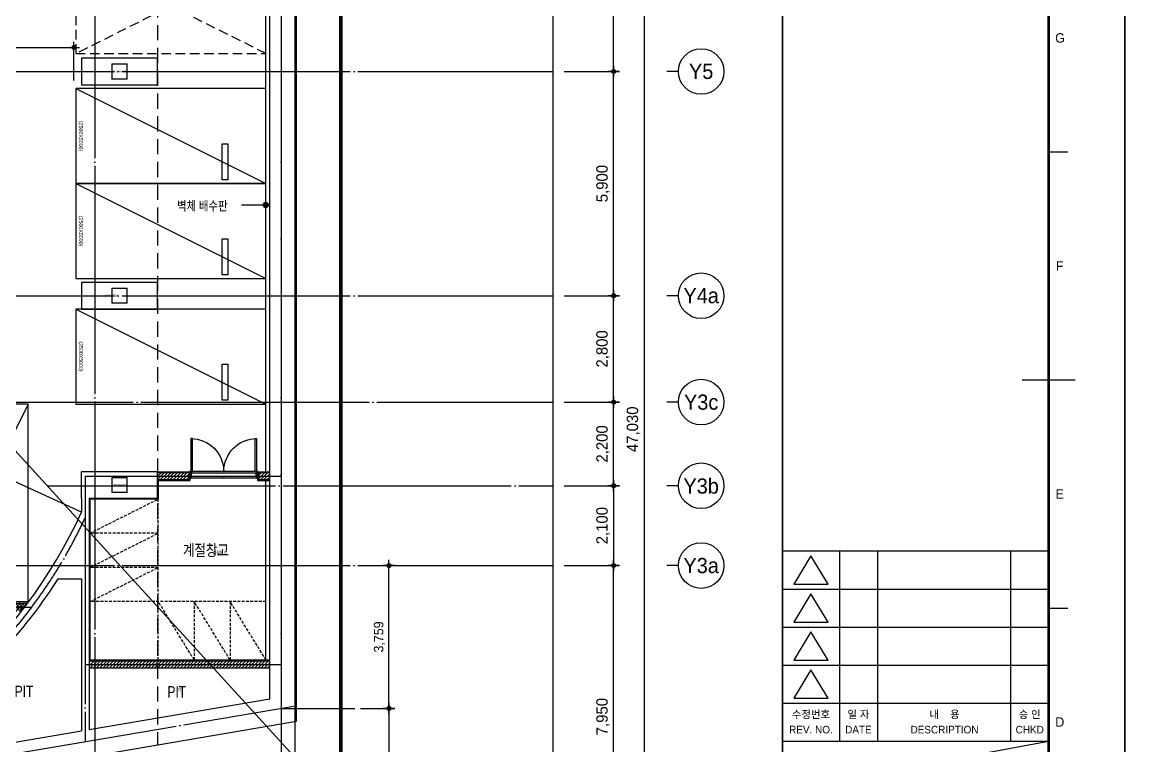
# Model space of a CAD drawing. Header units: millimetres. Extents: x 0 to 1390178, y 0 to 110113.
# Drawn here: x 139022 to 168650, y 20083 to 39105 of the extents above; entities that cross this region are included whole.
import ezdxf
from ezdxf.enums import TextEntityAlignment as Align
from ezdxf.xclip import XClip

# ---------------------------------------------------------------- set-up
doc = ezdxf.new("R2010")
doc.units = ezdxf.units.MM
doc.header["$LTSCALE"] = 100
doc.header["$XCLIPFRAME"] = 0
for name, pattern in [('CEN', [62, 60, -1, 0, -1]), ('X - 평면도$0$CEN', [62, 60, -1, 0, -1]), ('X - 평면도$0$DASHED', [0.75, 0.5, -0.25]), ('X - 평면도$0$HID', [1.5, 1, -0.5]), ('X - 평면도$0$HIDDEN', [0.375, 0.25, -0.125]), ('X - 평면도$0$PHANTOM2', [50, 40, -2, 2, -2, 2, -2])]:
    doc.linetypes.add(name, pattern=pattern)
doc.layers.get('DEFPOINTS').update_dxf_attribs({"color": 145})
for name, color, linetype in [('A-CEN', 1, 'CEN'), ('AA-XXXX-DIMS', 7, 'Continuous'), ('AA-XXXX-TEXT', 3, 'Continuous'), ('DIM', 7, 'Continuous'), ('SYM', 7, 'Continuous'), ('X - SHEET$0$AA-BORD-FORM', 7, 'Continuous'), ('X - SHEET$0$AA-BORD-TEXT', 3, 'Continuous'), ('X - 평면도$0$! □-COL', 2, 'Continuous'), ('X - 평면도$0$0-구역계', 1, 'Continuous'), ('X - 평면도$0$A-FIN', 8, 'Continuous'), ('X - 평면도$0$AA-WAXM-BLOK', 3, 'Continuous'), ('X - 평면도$0$AA-WAXM-BROK', 3, 'Continuous'), ('X - 평면도$0$AA-WAXM-CONC', 2, 'Continuous'), ('X - 평면도$0$AA-XXXX-CNTL', 1, 'X - 평면도$0$CEN'), ('X - 평면도$0$AA-XXXX-PARK', 8, 'Continuous'), ('X - 평면도$0$AA-XXXX-PAT3', 8, 'Continuous'), ('X - 평면도$0$AA-XXXX-PATT', 8, 'Continuous'), ('X - 평면도$0$CEN', 1, 'X - 평면도$0$CEN'), ('X - 평면도$0$H7', 7, 'X - 평면도$0$HID'), ('X - 평면도$0$TEXT', 3, 'Continuous'), ('X - 평면도$0$벽배수판', 6, 'Continuous')]:
    doc.layers.add(name, color=color, linetype=linetype)
for name, color, linetype, plot in [('X - SHEET$0$DEFPOINT', 165, 'Continuous', False), ('X - 평면도$0$A-GUIDE TEXT', 67, 'Continuous', False), ('X - 평면도$0$DEFPOINT', 163, 'Continuous', False)]:
    doc.layers.add(name, color=color, linetype=linetype, plot=plot)
doc.layers.add('X - 평면도$0$A-door', color=4, linetype='Continuous', lineweight=25)
doc.styles.add('HAUD01', font='Dotum.ttf')
doc.styles.get("Standard").update_dxf_attribs({"font": 'Dotum.ttf'})
doc.styles.add('X - SHEET$0$HAUD01', font='Dotum.ttf')
doc.styles.add('X - 평면도$0$HAUD01', font='Dotum.ttf')
doc.styles.add('X - 평면도$0$STANDARD', font='Dotum.ttf')
doc.dimstyles.new('HAUD-100', dxfattribs={"dimscale": 100, "dimtxt": 3, "dimasz": 1, "dimexe": 0, "dimexo": 3, "dimgap": 1, "dimtad": 1, "dimdec": 0, "dimdsep": 46, "dimlunit": 6, "dimtxsty": 'HAUD01', "dimblk": 'DIMDOT', "dimcen": 2.5, "dimdle": 1.5, "dimclrd": 7, "dimclre": 7, "dimclrt": 3, "dimadec": 0, "dimazin": 0, "dimtfac": 1, "dimtdec": 0, "dimtix": 1, "dimtmove": 2, "dimatfit": 3, "dimfxl": 1, "dimtvp": 1, "dimtolj": 1, "dimtzin": 0, "dimarcsym": 0})
doc.dimstyles.new('HAUD-80', dxfattribs={"dimscale": 100, "dimtxt": 2.5, "dimasz": 0.5, "dimexe": 0, "dimexo": 1.5, "dimgap": 1, "dimtad": 1, "dimdec": 0, "dimdsep": 46, "dimlunit": 6, "dimtxsty": 'HAUD01', "dimblk": 'Z_DOT', "dimcen": 2.5, "dimdle": 1.5, "dimclrd": 7, "dimclre": 7, "dimclrt": 4, "dimadec": 0, "dimazin": 0, "dimtfac": 1, "dimtdec": 0, "dimtix": 1, "dimtmove": 2, "dimatfit": 3, "dimfxl": 1, "dimtvp": 1, "dimtolj": 1, "dimtzin": 0, "dimarcsym": 0})

# ---------------------------------------------------------------- blocks, each defined once
blk = doc.blocks.new('X - SHEET$0$HAUDsheetV')
at = {"layer": 'X - SHEET$0$AA-BORD-FORM', "color": 2}
for p, q in [((751, 577), (751, 17)), ((821, 357), (826, 357)), ((814, 297), (828, 297)), ((821, 237), (826, 237))]:
    blk.add_line(p, q, dxfattribs=at)
at = {"layer": 'X - SHEET$0$AA-BORD-FORM', "color": 3}
for p, q in [((751, 252), (821, 252)), ((766, 252), (766, 242)), ((776, 252), (776, 242)), ((811, 252), (811, 242)), ((751, 242), (821, 242)), ((766, 242), (766, 232)), ((776, 242), (776, 232)), ((811, 242), (811, 232)), ((751, 232), (821, 232)), ((766, 232), (766, 222)), ((776, 232), (776, 222)), ((811, 232), (811, 222)), ((751, 222), (821, 222)), ((766, 222), (766, 212)), ((776, 222), (776, 212)), ((811, 222), (811, 212)), ((751, 212), (821, 212)), ((766, 212), (766, 202)), ((776, 212), (776, 202)), ((811, 212), (811, 202)), ((751, 202), (821, 202))]:
    blk.add_line(p, q, dxfattribs=at)
at = {"layer": 'X - SHEET$0$AA-BORD-FORM', "color": 1}
blk.add_lwpolyline([(1, 0), (841, 0), (841, 594), (1, 594)], close=True, dxfattribs=at)
at = {"layer": 'X - SHEET$0$AA-BORD-FORM', "color": 2, "const_width": 0.682}
blk.add_lwpolyline([(21, 17), (21, 577), (821, 577), (821, 17)], close=True, dxfattribs=at)
at = {"layer": 'X - SHEET$0$AA-BORD-FORM', "color": 7}
for points in [[(763, 243.24), (758.5, 250.74), (754, 243.24)], [(763, 233.24), (758.5, 240.74), (754, 233.24)], [(763, 223.24), (758.5, 230.74), (754, 223.24)], [(763, 213.24), (758.5, 220.74), (754, 213.24)]]:
    blk.add_lwpolyline(points, close=True, dxfattribs=at)
at = {"layer": 'X - SHEET$0$AA-BORD-TEXT', "color": 7, "style": 'X - SHEET$0$HAUD01'}
for s, p in [('G', (824, 387)), ('F', (823.89, 327)), ('E', (823.89, 267)), ('D', (823.93, 207))]:
    blk.add_text(s, height=2.5, dxfattribs=at).set_placement(p, align=Align.MIDDLE_CENTER)
at = {"layer": 'X - SHEET$0$AA-BORD-TEXT', "color": 3, "style": 'X - SHEET$0$HAUD01'}
for s, p in [('수정번호', (758.5, 209)), ('일 자', (770.98, 209)), ('내    용', (793.62, 209)), ('승 인', (816.02, 209)), ('REV. NO.', (758.5, 205)), ('DATE', (770.98, 205)), ('DESCRIPTION', (793.62, 205)), ('CHKD', (816.02, 205))]:
    blk.add_text(s, height=2, rotation=360, dxfattribs=at).set_placement(p, align=Align.MIDDLE_CENTER)
for tag, p in [('PJCode', (786, 567.94)), ('작성자', (786.11, 194.82)), ('검토자', (786.11, 181.82)), ('최종검토자', (786.11, 168.82)), ('승인자', (786.11, 155.82)), ('일자', (786.83, 144.02)), ('개정번호', (812, 65.92))]:
    blk.add_attdef(tag, text='', height=3, dxfattribs=at).set_placement(p, align=Align.MIDDLE_CENTER)
at = {"layer": 'X - SHEET$0$AA-BORD-TEXT', "color": 3, "lineweight": 30, "flags": 104}
blk.add_attdef('PJTitle', text='', height=4, dxfattribs=at).set_placement((787.25, 536.62), align=Align.MIDDLE_CENTER)
blk = doc.blocks.new('X - SHEET')
at = {"layer": 'X - SHEET$0$DEFPOINT'}
blk.add_line((75000, 18900), (82000, 20200), dxfattribs=at)
at = {"xscale": 100, "yscale": 100, "zscale": 100}
blk.add_blockref('X - SHEET$0$HAUDsheetV', (-100, 0), dxfattribs=at)
blk = doc.blocks.new('DIMDOT')
at = {"layer": 'AA-XXXX-DIMS'}
for p, q in [((-1.5, 0), (1.5, 0)), ((0, -1.5), (0, 1.5))]:
    blk.add_line(p, q, dxfattribs=at)
for radius in [0.5, 0.25]:
    blk.add_circle((0, 0), radius, dxfattribs=at)
blk = doc.blocks.new('*D289')
at = {"color": 7, "lineweight": -2, "transparency": 16777216}
for p, q in [((5874, 33471), (7974, 33471)), ((7974, 33371), (7974, -13459)), ((5874, -13559), (7974, -13559))]:
    blk.add_line(p, q, dxfattribs=at)
at = {"layer": 'DEFPOINTS', "color": 0, "transparency": 16777216}
for p in [(5574, 33471, 0), (5574, -13559, 0), (7974, -13559)]:
    blk.add_point(p, dxfattribs=at)
at = {"color": 7, "lineweight": -2, "transparency": 16777216, "xscale": 100, "yscale": 100, "zscale": 100}
for p, rotation in [((7974, 33471), 90), ((7974, -13559), 270)]:
    blk.add_blockref('DIMDOT', p, dxfattribs=dict(at, rotation=rotation))
at = {"color": 3, "transparency": 16777216, "insert": (7695, 9956), "char_height": 300, "attachment_point": 5, "rotation": 90, "style": 'HAUD01'}
blk.add_mtext('\\A1;47,030', dxfattribs=at)
blk = doc.blocks.new('*D291')
at = {"color": 7, "lineweight": -2, "transparency": 16777216}
for p, q in [((5874, 27721), (7174, 27721)), ((7174, 19471), (7174, 27621)), ((5874, 19371), (7174, 19371))]:
    blk.add_line(p, q, dxfattribs=at)
at = {"layer": 'DEFPOINTS', "color": 0, "transparency": 16777216}
for p in [(5574, 27721, 0), (7174, 27721), (5574, 19371, 0)]:
    blk.add_point(p, dxfattribs=at)
at = {"color": 7, "lineweight": -2, "transparency": 16777216, "xscale": 100, "yscale": 100, "zscale": 100}
for p, rotation in [((7174, 27721), 90), ((7174, 19371), 270)]:
    blk.add_blockref('DIMDOT', p, dxfattribs=dict(at, rotation=rotation))
at = {"color": 3, "transparency": 16777216, "insert": (6895, 23546), "char_height": 300, "attachment_point": 5, "rotation": 90, "style": 'HAUD01'}
blk.add_mtext('\\A1;8,350', dxfattribs=at)
blk = doc.blocks.new('*D292')
at = {"color": 7, "lineweight": -2, "transparency": 16777216}
for p, q in [((5874, 6371), (7174, 6371)), ((7174, -1479), (7174, 6271)), ((5874, -1579), (7174, -1579))]:
    blk.add_line(p, q, dxfattribs=at)
at = {"layer": 'DEFPOINTS', "color": 0, "transparency": 16777216}
for p in [(5574, 6371, 0), (7174, 6371), (5574, -1579, 0)]:
    blk.add_point(p, dxfattribs=at)
at = {"color": 7, "lineweight": -2, "transparency": 16777216, "xscale": 100, "yscale": 100, "zscale": 100}
for p, rotation in [((7174, 6371), 90), ((7174, -1579), 270)]:
    blk.add_blockref('DIMDOT', p, dxfattribs=dict(at, rotation=rotation))
at = {"color": 3, "transparency": 16777216, "insert": (6895, 2396), "char_height": 300, "attachment_point": 5, "rotation": 90, "style": 'HAUD01'}
blk.add_mtext('\\A1;7,950', dxfattribs=at)
blk = doc.blocks.new('*D294')
at = {"color": 7, "lineweight": -2, "transparency": 16777216}
for p, q in [((5874, 19371), (7174, 19371)), ((7174, 13571), (7174, 19271)), ((5874, 13471), (7174, 13471))]:
    blk.add_line(p, q, dxfattribs=at)
at = {"layer": 'DEFPOINTS', "color": 0, "transparency": 16777216}
for p in [(5574, 19371, 0), (7174, 19371), (5574, 13471, 0)]:
    blk.add_point(p, dxfattribs=at)
at = {"color": 7, "lineweight": -2, "transparency": 16777216, "xscale": 100, "yscale": 100, "zscale": 100}
for p, rotation in [((7174, 19371), 90), ((7174, 13471), 270)]:
    blk.add_blockref('DIMDOT', p, dxfattribs=dict(at, rotation=rotation))
at = {"color": 3, "transparency": 16777216, "insert": (6895, 16421), "char_height": 300, "attachment_point": 5, "rotation": 90, "style": 'HAUD01'}
blk.add_mtext('\\A1;5,900', dxfattribs=at)
blk = doc.blocks.new('*D295')
at = {"color": 7, "lineweight": -2, "transparency": 16777216}
for p, q in [((5874, 13471), (7174, 13471)), ((7174, 10771), (7174, 13371)), ((5874, 10671), (7174, 10671))]:
    blk.add_line(p, q, dxfattribs=at)
at = {"layer": 'DEFPOINTS', "color": 0, "transparency": 16777216}
for p in [(5574, 13471, 0), (7174, 13471), (5574, 10671, 0)]:
    blk.add_point(p, dxfattribs=at)
at = {"color": 7, "lineweight": -2, "transparency": 16777216, "xscale": 100, "yscale": 100, "zscale": 100}
for p, rotation in [((7174, 13471), 90), ((7174, 10671), 270)]:
    blk.add_blockref('DIMDOT', p, dxfattribs=dict(at, rotation=rotation))
at = {"color": 3, "transparency": 16777216, "insert": (6895, 12071), "char_height": 300, "attachment_point": 5, "rotation": 90, "style": 'HAUD01'}
blk.add_mtext('\\A1;2,800', dxfattribs=at)
blk = doc.blocks.new('*D297')
at = {"color": 7, "lineweight": -2, "transparency": 16777216}
for p, q in [((5874, 10671), (7174, 10671)), ((7174, 8571), (7174, 10571)), ((5874, 8471), (7174, 8471))]:
    blk.add_line(p, q, dxfattribs=at)
at = {"layer": 'DEFPOINTS', "color": 0, "transparency": 16777216}
for p in [(5574, 10671, 0), (7174, 10671), (5574, 8471, 0)]:
    blk.add_point(p, dxfattribs=at)
at = {"color": 7, "lineweight": -2, "transparency": 16777216, "xscale": 100, "yscale": 100, "zscale": 100}
for p, rotation in [((7174, 10671), 90), ((7174, 8471), 270)]:
    blk.add_blockref('DIMDOT', p, dxfattribs=dict(at, rotation=rotation))
at = {"color": 3, "transparency": 16777216, "insert": (6895, 9571), "char_height": 300, "attachment_point": 5, "rotation": 90, "style": 'HAUD01'}
blk.add_mtext('\\A1;2,200', dxfattribs=at)
blk = doc.blocks.new('*D300')
at = {"color": 7, "lineweight": -2, "transparency": 16777216}
for p, q in [((5874, 8471), (7174, 8471)), ((7174, 8371), (7174, 6471)), ((5874, 6371), (7174, 6371))]:
    blk.add_line(p, q, dxfattribs=at)
at = {"layer": 'DEFPOINTS', "color": 0, "transparency": 16777216}
for p in [(5574, 8471), (5574, 6371), (7174, 6371)]:
    blk.add_point(p, dxfattribs=at)
at = {"color": 7, "lineweight": -2, "transparency": 16777216, "xscale": 100, "yscale": 100, "zscale": 100}
for p, rotation in [((7174, 8471), 90), ((7174, 6371), 270)]:
    blk.add_blockref('DIMDOT', p, dxfattribs=dict(at, rotation=rotation))
at = {"color": 3, "transparency": 16777216, "insert": (6895, 7421), "char_height": 300, "attachment_point": 5, "rotation": 90, "style": 'HAUD01'}
blk.add_mtext('\\A1;2,100', dxfattribs=at)
blk = doc.blocks.new('Z_DOT')
at = {"layer": 'DIM', "color": 0}
for p, q in [((-3, 0), (3, 0)), ((0, -3), (0, 3))]:
    blk.add_line(p, q, dxfattribs=at)
for radius in [1.05, 0.525]:
    blk.add_circle((0, 0), radius, dxfattribs=at)
blk = doc.blocks.new('*D32')
at = {"layer": 'DEFPOINTS', "color": 0, "transparency": 16777216}
for p in [(140372, 38450), (134172, 37429), (140372, 37429)]:
    blk.add_point(p, dxfattribs=at)
at = {"layer": 'DIM', "color": 7, "lineweight": -2, "transparency": 16777216}
for p, q in [((134172, 37579), (134172, 38450)), ((134222, 38450), (140322, 38450)), ((140372, 37579), (140372, 38450))]:
    blk.add_line(p, q, dxfattribs=at)
at = {"layer": 'DIM', "color": 7, "lineweight": -2, "transparency": 16777216, "xscale": 50, "yscale": 50, "zscale": 50, "rotation": 180}
blk.add_blockref('Z_DOT', (134172, 38450), dxfattribs=at)
at = {"layer": 'DIM', "color": 7, "lineweight": -2, "transparency": 16777216, "xscale": 50, "yscale": 50, "zscale": 50}
blk.add_blockref('Z_DOT', (140372, 38450), dxfattribs=at)
at = {"layer": 'DIM', "color": 4, "transparency": 16777216, "insert": (137272, 38699), "char_height": 250, "attachment_point": 5, "style": 'HAUD01'}
blk.add_mtext('\\A1;6,200', dxfattribs=at)
blk = doc.blocks.new('X - 평면도$0$A$C1F6A04A41')
at = {"layer": 'X - 평면도$0$AA-XXXX-PARK', "ltscale": 5}
blk.add_line((0, 100), (2500, 5100), dxfattribs=at)
for points in [[(0, 100), (2500, 100), (2500, 5100), (0, 5100)], [(2400, 4100), (2400, 3950), (1450, 3950), (1450, 4100)]]:
    blk.add_lwpolyline(points, close=True, dxfattribs=at)
at = {"layer": 'X - 평면도$0$DEFPOINT', "style": 'X - 평면도$0$HAUD01', "width": 0.9}
blk.add_text('(2500X5000)', height=100, dxfattribs=at).set_placement((1250, 236), align=Align.MIDDLE_CENTER)
blk = doc.blocks.new('X - 평면도$0$A$C6BC81B62')
at = {"layer": 'X - 평면도$0$AA-XXXX-PARK'}
blk.add_line((0, 2600), (5200, 0), dxfattribs=at)
for points in [[(0, 2600), (0, 0), (5200, 0), (5200, 2600)], [(4200, 200), (4050, 200), (4050, 1150), (4200, 1150)]]:
    blk.add_lwpolyline(points, close=True, dxfattribs=at)
at = {"layer": 'X - 평면도$0$DEFPOINT', "style": 'X - 평면도$0$HAUD01', "width": 0.9}
blk.add_text('(2600X5200)', height=100, rotation=270, dxfattribs=at).set_placement((136, 1350), align=Align.MIDDLE_CENTER)
at = {"layer": 'X - 평면도$0$TEXT', "style": 'X - 평면도$0$HAUD01', "width": 0.9}
blk.add_text('(확)', height=300, rotation=270, dxfattribs=at).set_placement((4694, 419), align=Align.MIDDLE_CENTER)
blk = doc.blocks.new('X - 평면도$0$A$C131C07CB')
at = {"layer": 'X - 평면도$0$0-구역계', "color": 1, "linetype": 'X - 평면도$0$PHANTOM2', "const_width": 100, "flags": 128}
blk.add_lwpolyline([(50108, 50546), (32940, 50631), (27658, 50496), (20509, 50187), (2300, 48329), (1988, 39918), (1940, 31390), (1399, 24265), (272, 6596), (50, 108), (11256, 50), (11486, 6795), (29909, 7122), (29397, 12805), (50106, 15382)], close=True, dxfattribs=at)
at = {"layer": 'X - 평면도$0$DEFPOINT'}
for points in [[(50108, 50546), (32940, 50631), (27658, 50496), (20509, 50187), (2300, 48329), (1988, 39918), (1940, 31390), (1399, 24265), (272, 6596), (50, 108), (11256, 50), (11486, 6795), (29909, 7122), (29397, 12805), (50106, 15382)], [(48908, 49352), (32952, 49431), (27700, 49296), (20596, 48990), (3461, 47241), (3188, 39892), (3140, 31341), (2596, 24182), (1470, 6537), (1291, 1301), (10096, 1256), (10325, 7974), (28598, 8299), (28098, 13852), (48906, 16442)]]:
    blk.add_lwpolyline(points, close=True, dxfattribs=at)
blk = doc.blocks.new('X - 평면도$0$A$C51e7fc92')
at = {"layer": 'X - 평면도$0$AA-XXXX-PARK', "linetype": 'X - 평면도$0$DASHED', "ltscale": 5}
for p, q in [((2500, 5000), (0, 0)), ((0, 5000), (2500, 0))]:
    blk.add_line(p, q, dxfattribs=at)
blk.add_lwpolyline([(0, 5000), (2500, 5000), (2500, 0), (0, 0)], close=True, dxfattribs=at)
blk = doc.blocks.new('X - 평면도$0$ㅁ-400X400X9X9')
at = {"layer": 'X - 평면도$0$! □-COL', "lineweight": 9, "flags": 128}
for points in [[(143814, 359875), (144214, 359875), (144214, 359884), (143814, 359884)], [(143814, 359493), (143823, 359493), (143823, 359875), (143814, 359875)], [(144214, 359493), (144205, 359493), (144205, 359875), (144214, 359875)], [(143814, 359493), (144214, 359493), (144214, 359484), (143814, 359484)]]:
    blk.add_lwpolyline(points, close=True, dxfattribs=at)
blk = doc.blocks.new('X - 평면도$0$A$C69CA1AF6')
for p in [(-149832, -340313), (-149832, -346213), (-149832, -351193)]:
    blk.add_blockref('X - 평면도$0$ㅁ-400X400X9X9', p)
blk = doc.blocks.new('X - 평면도$0$A$Cd520b64d')
at = {"layer": 'DEFPOINTS'}
blk.add_line((0, 0), (-19177, 21041), dxfattribs=at)
at = {"layer": 'X - 평면도$0$AA-WAXM-CONC'}
for p, q in [((-1167, 2274), (-1167, 33871)), ((-1867, 2865), (-1867, 33171)), ((-6817, 8141), (-6817, 7772)), ((-6617, 8141), (-6617, 2058)), ((-7429, 6021), (-6817, 6021)), ((-6817, 6021), (-6817, 2024)), ((-6617, 2058), (-1867, 2865)), ((-22067, -1279), (-1167, 2274)), ((-11187, 1281), (-6817, 2024))]:
    blk.add_line(p, q, dxfattribs=at)
for radius, start, end in [(13200, 286.7327, 335.38), (13500, 303.749, 327.5178)]:
    blk.add_arc((-18817, 13271), radius, start, end, dxfattribs=at)
blk = doc.blocks.new('X - 평면도$0$B4~1F_COL')
at = {"layer": 'X - 평면도$0$AA-WAXM-CONC'}
for p, q in [((-48178, -47057), (-50178, -47057)), ((-50178, -47757), (-50178, -47057)), ((-48178, -47757), (-48178, -47057)), ((-49978, -47757), (-48178, -47757))]:
    blk.add_line(p, q, dxfattribs=at)
for points in [[(-50178, -36877), (-48178, -36877), (-48178, -36177), (-50178, -36177)], [(-50178, -42777), (-48178, -42777), (-48178, -42077), (-50178, -42077)]]:
    blk.add_lwpolyline(points, close=True, dxfattribs=at)
at = {"layer": 'X - 평면도$0$DEFPOINT', "style": 'X - 평면도$0$STANDARD'}
for s, p in [('(1600X700)', (-49178, -36527)), ('(2000X700)', (-49378, -42427)), ('(2000X700)', (-49178, -47407))]:
    blk.add_text(s, height=50, dxfattribs=at).set_placement(p, align=Align.MIDDLE_CENTER)
blk = doc.blocks.new('X - 평면도$0$A$C9949ff83')
at = {"layer": 'DEFPOINTS'}
for points in [[(0, 59400), (84000, 59400), (84000, 0), (0, 0)], [(2000, 1700), (75000, 1700), (75000, 57700), (2000, 57700)]]:
    blk.add_lwpolyline(points, close=True, dxfattribs=at)
blk = doc.blocks.new('X - 평면도$0$철재양여닫이문(S)1')
at = {"layer": 'X - 평면도$0$A-door', "color": 9}
for p, q in [((35, 0), (1765, 0)), ((35, -180), (1765, -180)), ((45, -40), (1755, -40))]:
    blk.add_line(p, q, dxfattribs=at)
at = {"layer": 'X - 평면도$0$A-door'}
for points in [[(75, 865), (35, 865), (35, 0), (75, 0)], [(1725, 865), (1765, 865), (1765, 0), (1725, 0)], [(2, -30), (2, -2), (33, -2), (33, -42), (43, -42), (43, -138), (33, -138), (33, -178), (2, -178), (2, -150), (0, -150), (0, -180), (35, -180), (35, -140), (45, -140), (45, -40), (35, -40), (35, 0), (0, 0), (0, -30)], [(1798, -30), (1798, -2), (1767, -2), (1767, -42), (1757, -42), (1757, -138), (1767, -138), (1767, -178), (1798, -178), (1798, -150), (1800, -150), (1800, -180), (1765, -180), (1765, -140), (1755, -140), (1755, -40), (1765, -40), (1765, 0), (1800, 0), (1800, -30)]]:
    blk.add_lwpolyline(points, close=True, dxfattribs=at)
at = {"layer": 'X - 평면도$0$A-door', "color": 8}
for points in [[(33, -2), (2, -2), (2, -178), (33, -178), (33, -177), (3, -177), (3, -3), (33, -3)], [(1767, -2), (1798, -2), (1798, -178), (1767, -178), (1767, -177), (1797, -177), (1797, -3), (1767, -3)]]:
    blk.add_lwpolyline(points, close=True, dxfattribs=at)
at = {"layer": 'X - 평면도$0$A-door', "color": 1}
for centre, start, end in [((35, 0), 0, 90), ((1765, 0), 90, 180)]:
    blk.add_arc(centre, 865, start, end, dxfattribs=at)
at = {"layer": 'X - 평면도$0$A-GUIDE TEXT'}
for p, q in [((-10, -175), (-10, -5)), ((1810, -175), (1810, -5))]:
    blk.add_line(p, q, dxfattribs=at)
at = {"layer": 'X - 평면도$0$DEFPOINT', "style": 'X - 평면도$0$HAUD01'}
blk.add_text('1800', height=50, dxfattribs=at).set_placement((898, -180), align=Align.BOTTOM_CENTER)
blk = doc.blocks.new('X - 평면도', base_point=(-475.4, -286.7))
at = {"layer": 'X - 평면도$0$AA-XXXX-PATT'}
h = blk.add_hatch(dxfattribs=at)
h.set_pattern_fill('_USER', color=256, scale=60, angle=45, double=1, pattern_type=0)
h.set_pattern_definition([(45, (0, 0), (-42.426407, 42.426407), []), (135, (0, 0), (-42.426407, -42.426407), [])])
edge = h.paths.add_edge_path()
edge.add_line((200397, 38573.1), (194771.3, 38573.1))
edge.add_line((194771.3, 38573.1), (194771.3, 43965.3))
edge.add_line((194771.3, 43965.3), (194689.6, 44002.2))
edge.add_arc((189221.6, 46473.3), 6000.4, 333.06988, 335.68056, ccw=False)
edge.add_line((194571.3, 43755.7), (194571.3, 38373.1))
edge.add_line((194571.3, 38373.1), (200244.6, 38373.1))
edge.add_arc((189822, 46473.1), 13200, 322.1471, 323.23854)
h = blk.add_hatch(dxfattribs=at)
h.set_pattern_fill('_USER', color=256, scale=60, angle=45, style=0, pattern_type=0)
h.set_pattern_definition([(45, (-126000, 0), (-42.426407, 42.426407), [])])
h.paths.add_polyline_path([(203822, 42023.1), (203822, 41833.1), (204652, 41833.1), (204652, 42023.1)])
h.paths.add_polyline_path([(206472, 41833.1), (206772, 41833.1), (206772, 42023.1), (206472, 42023.1)])
h = blk.add_hatch(dxfattribs=at)
h.set_pattern_fill('_USER', color=256, scale=60, angle=45, style=0, pattern_type=0)
h.set_pattern_definition([(45, (-378000, -35), (-42.426407, 42.426407), [])])
h.paths.add_polyline_path([(202022, 37068.1), (202022, 36878.1), (205283, 36878.1), (205109.8, 37068.1)])
h.paths.add_polyline_path([(206772, 36878.1), (206772, 37068.1), (205109.8, 37068.1), (205283, 36878.1)])
at = {"layer": 'DEFPOINTS'}
blk.add_lwpolyline([(153286.2, 68689.6), (214213.6, 68689.6), (214213.6, 19243.1), (153286.2, 19243.1)], close=True, dxfattribs=at)
at = {"layer": 'X - 평면도$0$A-FIN'}
for p, q in [((203822, 42043.1), (204662, 42043.1)), ((203822, 41813.1), (204672, 41813.1)), ((203842, 41813.1), (203842, 41323.1)), ((204672, 41868.1), (204672, 41813.1)), ((206452, 41868.1), (206452, 41813.1)), ((206452, 41813.1), (206772, 41813.1)), ((206462, 42043.1), (206772, 42043.1)), ((203842, 41323.1), (202042, 41323.1)), ((202042, 41323.1), (202042, 37088.1)), ((202042, 37088.1), (206772, 37088.1))]:
    blk.add_line(p, q, dxfattribs=at)
at = {"layer": 'X - 평면도$0$AA-WAXM-BLOK'}
for p, q in [((203822, 42023.1), (204652, 42023.1)), ((203822, 41833.1), (204652, 41833.1)), ((204652, 42023.1), (204652, 41833.1)), ((206472, 42023.1), (206472, 41833.1)), ((206472, 42023.1), (206772, 42023.1)), ((206472, 41833.1), (206772, 41833.1)), ((202022, 37068.1), (206772, 37068.1)), ((202022, 36878.1), (206772, 36878.1))]:
    blk.add_line(p, q, dxfattribs=at)
at = {"layer": 'X - 평면도$0$AA-WAXM-BROK'}
blk.add_line((200397, 38573.1), (194772, 38573.1), dxfattribs=at)
at = {"layer": 'X - 평면도$0$AA-XXXX-CNTL'}
for p, q in [((202172, 68689.6), (202172, 19243.1)), ((207072, 68689.6), (207072, 19243.1)), ((207072, 66673.1), (207072, 35794.6)), ((153286.2, 52573.1), (214213.6, 52573.1)), ((153286.2, 46673.1), (214213.6, 46673.1)), ((190983.7, 43873.1), (214213.6, 43873.1)), ((201922, 41928.1), (201922, 34925.7)), ((200922, 41673.1), (214213.6, 41673.1)), ((153286.2, 39573.1), (214213.6, 39573.1)), ((186172, 32261.4), (207405, 35870.4))]:
    blk.add_line(p, q, dxfattribs=at)
blk.add_arc((189822, 46473.1), 13350, 303.56763, 335.00803, dxfattribs=at)
at = {"layer": 'X - 평면도$0$AA-XXXX-PAT3', "linetype": 'X - 평면도$0$HIDDEN', "ltscale": 3}
for p, q in [((202042, 40423.1), (203842, 41323.1)), ((203842, 37088.1), (203842, 41323.1)), ((203842, 40423.1), (202042, 40423.1)), ((202042, 39523.1), (203842, 40423.1)), ((203842, 39523.1), (202042, 39523.1)), ((202042, 38623.1), (203842, 39523.1)), ((206672, 38623.1), (202042, 38623.1)), ((204785.3, 37088.1), (203842, 38623.1)), ((204785.3, 38623.1), (204785.3, 37088.1)), ((205728.6, 37088.1), (204785.3, 38623.1)), ((205728.6, 38623.1), (205728.6, 37088.1)), ((206672, 37088.1), (205728.6, 38623.1))]:
    blk.add_line(p, q, dxfattribs=at)
at = {"layer": 'X - 평면도$0$CEN'}
for p, q in [((201922, 41928.1), (207072, 41928.1)), ((200509.5, 38473.1), (194672, 38473.1)), ((201922, 36973.1), (207072, 36973.1))]:
    blk.add_line(p, q, dxfattribs=at)
at = {"layer": 'X - 평면도$0$DEFPOINT'}
blk.add_line((201822, 40974), (189822, 46473.1), dxfattribs=at)
at = {"layer": 'X - 평면도$0$H7', "ltscale": 4}
blk.add_lwpolyline([(175072, 66435.2), (175072, 54393.1), (203822, 54393.1), (203822, 34855.6)], dxfattribs=at)
blk.add_lwpolyline([(175072, 66435.2), (175072, 54393.1), (203822, 54393.1), (203822, 34855.6)], dxfattribs=at)
at = {"layer": 'X - 평면도$0$벽배수판'}
for p, q in [((206672, 45503.1), (206672, 60593.1)), ((206672, 42043.1), (206672, 45263.1)), ((206672, 37088.1), (206672, 41813.1))]:
    blk.add_line(p, q, dxfattribs=at)
for name, p in [('X - 평면도$0$A$C9949ff83', (145249.9, 14755.9)), ('X - 평면도$0$A$C9949ff83', (271249.9, 14755.9)), ('X - 평면도$0$A$Cd520b64d', (208639.2, 33202.2)), ('X - 평면도$0$B4~1F_COL', (252000, 89100)), ('X - 평면도$0$A$C69CA1AF6', (208639.2, 33202.2))]:
    blk.add_blockref(name, p)
at = {"layer": 'DEFPOINTS'}
blk.add_blockref('X - 평면도$0$A$C131C07CB', (158532.9, 17819.8), dxfattribs=at)
at = {"layer": 'X - 평면도$0$A-door', "xscale": -1}
blk.add_blockref('X - 평면도$0$철재양여닫이문(S)1', (206462, 42048.1), dxfattribs=at)
at = {"layer": 'X - 평면도$0$AA-WAXM-BLOK', "xscale": -1, "rotation": 270}
blk.add_blockref('X - 평면도$0$A$C51e7fc92', (201672, 53043.1), dxfattribs=at)
at = {"layer": 'X - 평면도$0$AA-XXXX-PARK', "rotation": 270}
for name, p in [('X - 평면도$0$A$C1F6A04A41', (201572, 52123.1)), ('X - 평면도$0$A$C1F6A04A41', (201572, 49623.1)), ('X - 평면도$0$A$C1F6A04A41', (201572, 46323.1)), ('X - 평면도$0$A$C6BC81B62', (197822, 43823.1))]:
    blk.add_blockref(name, p, dxfattribs=at)
at = {"layer": 'X - 평면도$0$DEFPOINT', "style": 'X - 평면도$0$HAUD01', "width": 0.7}
for s, p in [('계절창고', (205277.8, 39904.8)), ('PIT', (204325.9, 36299.4))]:
    blk.add_text(s, height=100, dxfattribs=at).set_placement(p, align=Align.MIDDLE_LEFT)
blk = doc.blocks.new('*D672')
at = {"layer": 'DEFPOINTS', "color": 0, "transparency": 16777216}
for p in [(147759, 21058), (147759, 16867), (148656, 16867)]:
    blk.add_point(p, dxfattribs=at)
at = {"layer": 'DIM', "color": 7, "lineweight": -2, "transparency": 16777216}
for p, q in [((147909, 21058), (148656, 21058)), ((148656, 21008), (148656, 16917)), ((147909, 16867), (148656, 16867))]:
    blk.add_line(p, q, dxfattribs=at)
at = {"layer": 'DIM', "color": 7, "lineweight": -2, "transparency": 16777216, "xscale": 50, "yscale": 50, "zscale": 50}
for p, rotation in [((148656, 21058), 90), ((148656, 16867), 270)]:
    blk.add_blockref('Z_DOT', p, dxfattribs=dict(at, rotation=rotation))
at = {"layer": 'DIM', "color": 4, "transparency": 16777216, "insert": (148407, 18963), "char_height": 250, "attachment_point": 5, "rotation": 90, "style": 'HAUD01'}
blk.add_mtext('\\A1;4,191', dxfattribs=at)
blk = doc.blocks.new('*D673')
at = {"layer": 'DEFPOINTS', "color": 0, "transparency": 16777216}
for p in [(147759, 24817), (148656, 24817), (147759, 21058)]:
    blk.add_point(p, dxfattribs=at)
at = {"layer": 'DIM', "color": 7, "lineweight": -2, "transparency": 16777216}
for p, q in [((147909, 24817), (148656, 24817)), ((148656, 21108), (148656, 24767)), ((147909, 21058), (148656, 21058))]:
    blk.add_line(p, q, dxfattribs=at)
at = {"layer": 'DIM', "color": 7, "lineweight": -2, "transparency": 16777216, "xscale": 50, "yscale": 50, "zscale": 50}
for p, rotation in [((148656, 24817), 90), ((148656, 21058), 270)]:
    blk.add_blockref('Z_DOT', p, dxfattribs=dict(at, rotation=rotation))
at = {"layer": 'DIM', "color": 4, "transparency": 16777216, "insert": (148407, 22938), "char_height": 250, "attachment_point": 5, "rotation": 90, "style": 'HAUD01'}
blk.add_mtext('\\A1;3,759', dxfattribs=at)
blk = doc.blocks.new('저층부 치수')
at = {"layer": 'DIM'}
for p, q in [((8874.4, 19370.9), (8574.4, 19370.9)), ((8874.4, 13470.9), (8574.4, 13470.9)), ((8874.4, 10670.9), (8574.4, 10670.9)), ((8874.4, 8470.9), (8574.4, 8470.9)), ((8874.4, 6370.9), (8574.4, 6370.9))]:
    blk.add_line(p, q, dxfattribs=at)
for centre in [(9474.4, 19370.9), (9474.4, 13470.9), (9474.4, 10670.9), (9474.4, 8470.9), (9474.4, 6370.9)]:
    blk.add_circle(centre, 600, dxfattribs=at)
at = {"layer": 'DIM', "style": 'HAUD01'}
for s, p in [('Y5', (9474.4, 19370.9)), ('Y4a', (9474.4, 13470.9)), ('Y3c', (9474.4, 10670.9)), ('Y3b', (9474.4, 8470.9)), ('Y3a', (9474.4, 6370.9))]:
    blk.add_text(s, height=400, dxfattribs=at).set_placement(p, align=Align.MIDDLE)
for base, p1, p2, angle, picture, middle in [((7974.4, -13559.1, 0), (5574.4, 33470.9), (5574.4, -13559.1), 90, '*D289', (7695.3, 9955.9, 0)), ((7174.4, 27720.9, 0), (5574.4, 19370.9), (5574.4, 27720.9), 270, '*D291', (6895.3, 23545.9, 0)), ((7174.4, 19370.9, 0), (5574.4, 13470.9), (5574.4, 19370.9), 270, '*D294', (6895.3, 16420.9, 0)), ((7174.4, 13470.9, 0), (5574.4, 10670.9), (5574.4, 13470.9), 270, '*D295', (6895.3, 12070.9, 0)), ((7174.4, 10670.9, 0), (5574.4, 8470.9), (5574.4, 10670.9), 270, '*D297', (6895.3, 9570.9, 0)), ((7174.4, 6370.9, 0), (5574.4, -1579.1), (5574.4, 6370.9), 270, '*D292', (6895.3, 2395.9, 0))]:
    dim = blk.add_linear_dim(base=base, p1=p1, p2=p2, angle=angle, dimstyle='HAUD-100')
    dim.commit()
    dim.dimension.update_dxf_attribs({"geometry": picture, "text_midpoint": middle})
dim = blk.add_aligned_dim(p1=(5574.4, 8470.9), p2=(5574.4, 6370.9), distance=1600, dimstyle='HAUD-100')
dim.commit()
dim.dimension.update_dxf_attribs({"geometry": '*D300', "text_midpoint": (6895.3, 7420.9)})

msp = doc.modelspace()

# ---------------------------------------------------------------- block references
ref = msp.add_blockref('X - 평면도', (-61725.3, -15042.6))
XClip(ref).set_block_clipping_path([(145249.9173510048, 14755.9184945784), (229249.9173510048, 74155.9184945785)])

# ---------------------------------------------------------------- next in the draw order: linework, layer by layer
at = {"layer": 'A-CEN'}
msp.add_line((145822.1, 21057.9), (147759.4, 21057.9), dxfattribs=at)
at = {"layer": 'SYM'}
msp.add_line((145416.5, 34303.7), (144779.3, 34303.7), dxfattribs=at)
at = {"layer": 'SYM', "const_width": 83.2}
msp.add_lwpolyline([(145377.6, 34288.7, -1), (145455.4, 34318.7, -1)], format="xyb", close=True, dxfattribs=at)

# ---------------------------------------------------------------- next in the draw order: block references
ref = msp.add_blockref('X - 평면도', (-103725.3, -15042.6))
XClip(ref).set_block_clipping_path([(271249.9173510048, 14755.918494578), (355249.9173510048, 74155.918494578)])
msp.add_blockref('저층부 치수', (147389.3, 18446.3))

# ---------------------------------------------------------------- next in the draw order: texts
at = {"layer": 'AA-XXXX-TEXT', "style": 'HAUD01', "width": 0.8}
msp.add_text('벽체 배수판', height=250, dxfattribs=at).set_placement((143085.2, 34282.8), align=Align.MIDDLE_LEFT)
for s, p in [('계절창고', (143843.5, 25219.8)), ('PIT', (139060.1, 21506.9)), ('PIT', (143076, 21493.5))]:
    msp.add_text(s, height=300, dxfattribs=at).set_placement(p, align=Align.MIDDLE_CENTER)

# ---------------------------------------------------------------- next in the draw order: dimensions: what is measured, and where the dimension line sits
at = {"layer": 'DIM'}
dim = msp.add_aligned_dim(p1=(134172.1, 37428.6), p2=(140372.1, 37428.6), distance=1021, dimstyle='HAUD-80', dxfattribs=at)
dim.commit()
dim.dimension.update_dxf_attribs({"geometry": '*D32', "text_midpoint": (137272.1, 38698.9)})
for base, p2, angle, picture, middle in [((148656.1, 24817.2), (147759.4, 24817.2), 90, '*D673', (148406.8, 22937.5)), ((148656.1, 16867.2), (147759.4, 16867.2), 270, '*D672', (148406.8, 18962.5))]:
    dim = msp.add_linear_dim(base=base, p1=(147759.4, 21057.9), p2=p2, angle=angle, dimstyle='HAUD-80', override={"dimscale": 100}, dxfattribs=at)
    dim.commit()
    dim.dimension.update_dxf_attribs({"geometry": picture, "text_midpoint": middle})

# ---------------------------------------------------------------- next in the draw order: block references
for p in [(84000, 0), (168000, 0)]:
    msp.add_blockref('X - SHEET', p)

doc.saveas('drawing.dxf')
